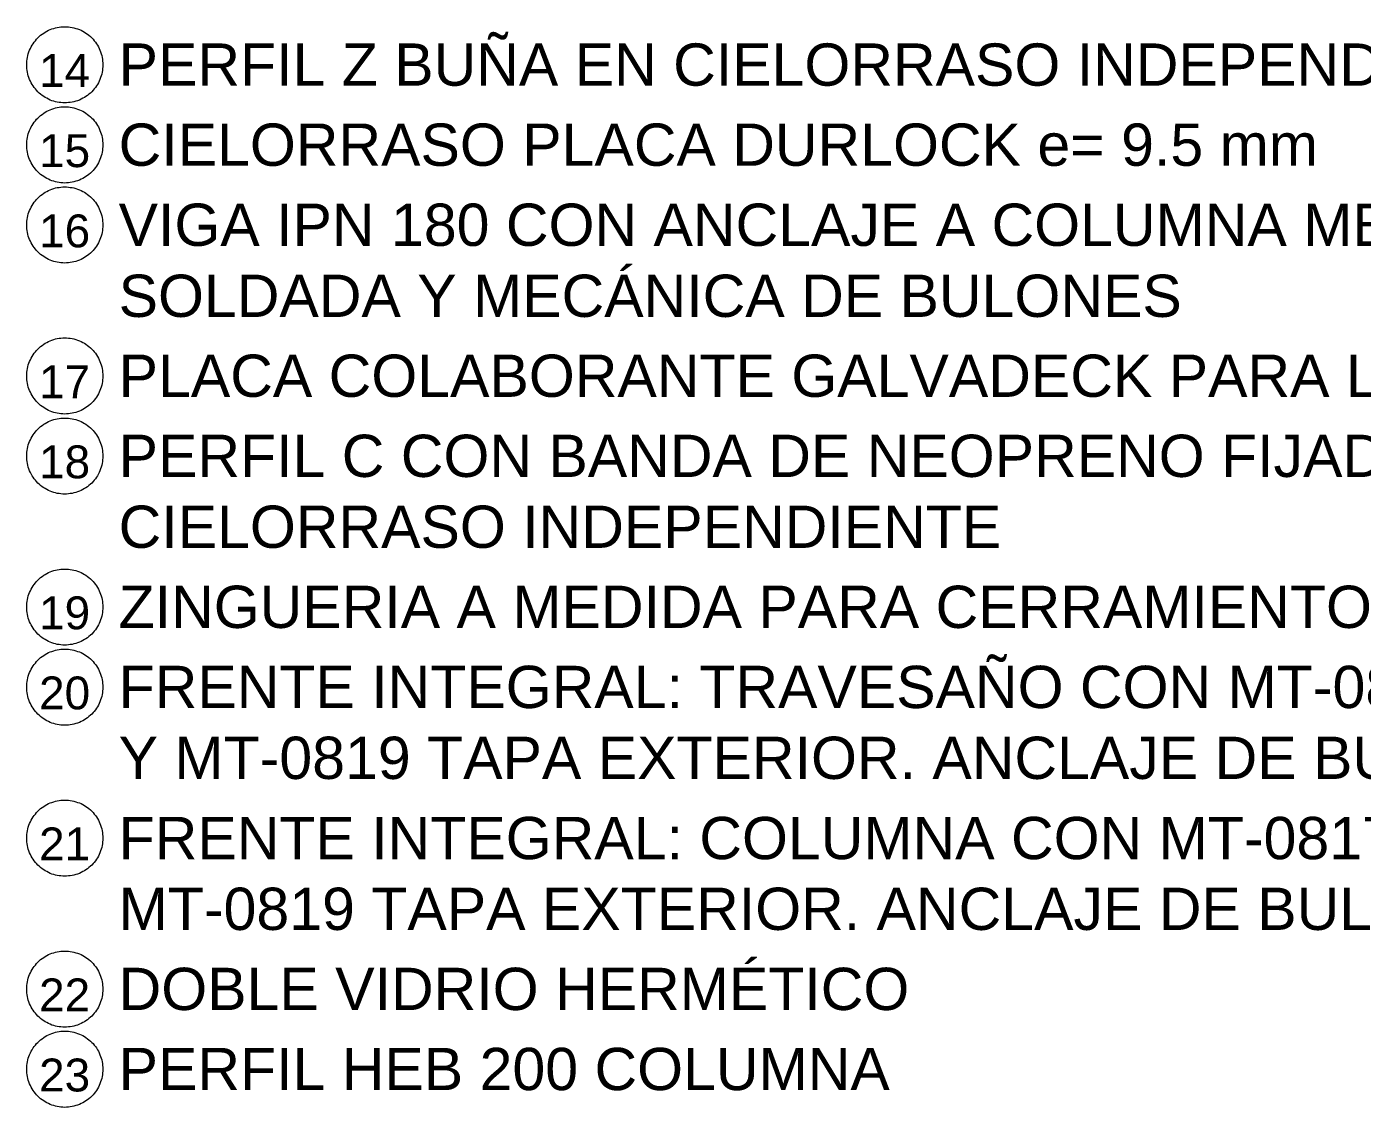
# Model space of a CAD drawing. Header units: millimetres. Extents: x 0 to 5940, y 0 to 8400.
# Drawn here: x 4010 to 5027, y 2427 to 3250 of the extents above; entities that cross this region are included whole.
import ezdxf

# ---------------------------------------------------------------- set-up
doc = ezdxf.new("R2010")
doc.units = ezdxf.units.MM
doc.header["$LTSCALE"] = 20
doc.layers.add('1-CORTE-LINEAS', color=7, linetype='Continuous')
doc.layers.add('3-REFERENCIAS', color=7, linetype='Continuous')
doc.styles.add('ARIAL', font='arial.ttf')

msp = doc.modelspace()

# ---------------------------------------------------------------- linework, layer by layer
at = {"layer": '1-CORTE-LINEAS', "color": 7, "lineweight": 15}
for points in [[(4068, 3221), (4067.9, 3219.6), (4067.8, 3218.2), (4067.7, 3216.8), (4067.4, 3215.4), (4067.1, 3214), (4066.7, 3212.6), (4066.3, 3211.3), (4065.8, 3209.9), (4065.2, 3208.6), (4064.6, 3207.4), (4063.9, 3206.1), (4063.1, 3204.9), (4062.3, 3203.8), (4061.4, 3202.6), (4060.5, 3201.6), (4059.5, 3200.5), (4058.5, 3199.5), (4057.4, 3198.6), (4056.3, 3197.7), (4055.1, 3196.9), (4053.9, 3196.2), (4052.7, 3195.5), (4051.4, 3194.8), (4050.1, 3194.2), (4048.7, 3193.7), (4047.4, 3193.3), (4046, 3192.9), (4044.6, 3192.6), (4043.2, 3192.4), (4041.8, 3192.2), (4040.4, 3192.1), (4039, 3192), (4037.6, 3192.1), (4036.1, 3192.2), (4034.7, 3192.4), (4033.3, 3192.6), (4031.9, 3192.9), (4030.6, 3193.3), (4029.2, 3193.7), (4027.9, 3194.2), (4026.6, 3194.8), (4025.3, 3195.5), (4024.1, 3196.2), (4022.9, 3196.9), (4021.7, 3197.7), (4020.6, 3198.6), (4019.5, 3199.5), (4018.5, 3200.5), (4017.5, 3201.6), (4016.6, 3202.6), (4015.7, 3203.8), (4014.9, 3204.9), (4014.1, 3206.1), (4013.4, 3207.4), (4012.8, 3208.6), (4012.2, 3209.9), (4011.7, 3211.3), (4011.2, 3212.6), (4010.9, 3214), (4010.5, 3215.4), (4010.3, 3216.8), (4010.1, 3218.2), (4010, 3219.6), (4010, 3221), (4010, 3222.5), (4010.1, 3223.9), (4010.3, 3225.3), (4010.5, 3226.7), (4010.9, 3228.1), (4011.2, 3229.5), (4011.7, 3230.8), (4012.2, 3232.1), (4012.8, 3233.4), (4013.4, 3234.7), (4014.1, 3235.9), (4014.9, 3237.1), (4015.7, 3238.3), (4016.6, 3239.4), (4017.5, 3240.5), (4018.5, 3241.5), (4019.5, 3242.5), (4020.6, 3243.5), (4021.7, 3244.3), (4022.9, 3245.1), (4024.1, 3245.9), (4025.3, 3246.6), (4026.6, 3247.3), (4027.9, 3247.8), (4029.2, 3248.3), (4030.6, 3248.8), (4031.9, 3249.2), (4033.3, 3249.5), (4034.7, 3249.7), (4036.1, 3249.9), (4037.6, 3250), (4039, 3250), (4040.4, 3250), (4041.8, 3249.9), (4043.2, 3249.7), (4044.6, 3249.5), (4046, 3249.2), (4047.4, 3248.8), (4048.7, 3248.3), (4050.1, 3247.8), (4051.4, 3247.3), (4052.7, 3246.6), (4053.9, 3245.9), (4055.1, 3245.1), (4056.3, 3244.3), (4057.4, 3243.5), (4058.5, 3242.5), (4059.5, 3241.5), (4060.5, 3240.5), (4061.4, 3239.4), (4062.3, 3238.3), (4063.1, 3237.1), (4063.9, 3235.9), (4064.6, 3234.7), (4065.2, 3233.4), (4065.8, 3232.1), (4066.3, 3230.8), (4066.7, 3229.5), (4067.1, 3228.1), (4067.4, 3226.7), (4067.7, 3225.3), (4067.8, 3223.9), (4067.9, 3222.5), (4068, 3221)], [(4068, 3160), (4067.9, 3158.6), (4067.8, 3157.2), (4067.7, 3155.8), (4067.4, 3154.4), (4067.1, 3153), (4066.7, 3151.6), (4066.3, 3150.3), (4065.8, 3148.9), (4065.2, 3147.6), (4064.6, 3146.4), (4063.9, 3145.1), (4063.1, 3143.9), (4062.3, 3142.8), (4061.4, 3141.6), (4060.5, 3140.6), (4059.5, 3139.5), (4058.5, 3138.5), (4057.4, 3137.6), (4056.3, 3136.7), (4055.1, 3135.9), (4053.9, 3135.2), (4052.7, 3134.5), (4051.4, 3133.8), (4050.1, 3133.2), (4048.7, 3132.7), (4047.4, 3132.3), (4046, 3131.9), (4044.6, 3131.6), (4043.2, 3131.4), (4041.8, 3131.2), (4040.4, 3131.1), (4039, 3131), (4037.6, 3131.1), (4036.1, 3131.2), (4034.7, 3131.4), (4033.3, 3131.6), (4031.9, 3131.9), (4030.6, 3132.3), (4029.2, 3132.7), (4027.9, 3133.2), (4026.6, 3133.8), (4025.3, 3134.5), (4024.1, 3135.2), (4022.9, 3135.9), (4021.7, 3136.7), (4020.6, 3137.6), (4019.5, 3138.5), (4018.5, 3139.5), (4017.5, 3140.6), (4016.6, 3141.6), (4015.7, 3142.8), (4014.9, 3143.9), (4014.1, 3145.1), (4013.4, 3146.4), (4012.8, 3147.6), (4012.2, 3148.9), (4011.7, 3150.3), (4011.2, 3151.6), (4010.9, 3153), (4010.5, 3154.4), (4010.3, 3155.8), (4010.1, 3157.2), (4010, 3158.6), (4010, 3160), (4010, 3161.5), (4010.1, 3162.9), (4010.3, 3164.3), (4010.5, 3165.7), (4010.9, 3167.1), (4011.2, 3168.5), (4011.7, 3169.8), (4012.2, 3171.1), (4012.8, 3172.4), (4013.4, 3173.7), (4014.1, 3174.9), (4014.9, 3176.1), (4015.7, 3177.3), (4016.6, 3178.4), (4017.5, 3179.5), (4018.5, 3180.5), (4019.5, 3181.5), (4020.6, 3182.5), (4021.7, 3183.3), (4022.9, 3184.1), (4024.1, 3184.9), (4025.3, 3185.6), (4026.6, 3186.3), (4027.9, 3186.8), (4029.2, 3187.3), (4030.6, 3187.8), (4031.9, 3188.2), (4033.3, 3188.5), (4034.7, 3188.7), (4036.1, 3188.9), (4037.6, 3189), (4039, 3189), (4040.4, 3189), (4041.8, 3188.9), (4043.2, 3188.7), (4044.6, 3188.5), (4046, 3188.2), (4047.4, 3187.8), (4048.7, 3187.3), (4050.1, 3186.8), (4051.4, 3186.3), (4052.7, 3185.6), (4053.9, 3184.9), (4055.1, 3184.1), (4056.3, 3183.3), (4057.4, 3182.5), (4058.5, 3181.5), (4059.5, 3180.5), (4060.5, 3179.5), (4061.4, 3178.4), (4062.3, 3177.3), (4063.1, 3176.1), (4063.9, 3174.9), (4064.6, 3173.7), (4065.2, 3172.4), (4065.8, 3171.1), (4066.3, 3169.8), (4066.7, 3168.5), (4067.1, 3167.1), (4067.4, 3165.7), (4067.7, 3164.3), (4067.8, 3162.9), (4067.9, 3161.5), (4068, 3160)], [(4068, 3099), (4067.9, 3097.6), (4067.8, 3096.2), (4067.7, 3094.8), (4067.4, 3093.4), (4067.1, 3092), (4066.7, 3090.6), (4066.3, 3089.3), (4065.8, 3087.9), (4065.2, 3086.6), (4064.6, 3085.4), (4063.9, 3084.1), (4063.1, 3082.9), (4062.3, 3081.8), (4061.4, 3080.6), (4060.5, 3079.6), (4059.5, 3078.5), (4058.5, 3077.5), (4057.4, 3076.6), (4056.3, 3075.7), (4055.1, 3074.9), (4053.9, 3074.2), (4052.7, 3073.5), (4051.4, 3072.8), (4050.1, 3072.2), (4048.7, 3071.7), (4047.4, 3071.3), (4046, 3070.9), (4044.6, 3070.6), (4043.2, 3070.4), (4041.8, 3070.2), (4040.4, 3070.1), (4039, 3070), (4037.6, 3070.1), (4036.1, 3070.2), (4034.7, 3070.4), (4033.3, 3070.6), (4031.9, 3070.9), (4030.6, 3071.3), (4029.2, 3071.7), (4027.9, 3072.2), (4026.6, 3072.8), (4025.3, 3073.5), (4024.1, 3074.2), (4022.9, 3074.9), (4021.7, 3075.7), (4020.6, 3076.6), (4019.5, 3077.5), (4018.5, 3078.5), (4017.5, 3079.6), (4016.6, 3080.6), (4015.7, 3081.8), (4014.9, 3082.9), (4014.1, 3084.1), (4013.4, 3085.4), (4012.8, 3086.6), (4012.2, 3087.9), (4011.7, 3089.3), (4011.2, 3090.6), (4010.9, 3092), (4010.5, 3093.4), (4010.3, 3094.8), (4010.1, 3096.2), (4010, 3097.6), (4010, 3099), (4010, 3100.5), (4010.1, 3101.9), (4010.3, 3103.3), (4010.5, 3104.7), (4010.9, 3106.1), (4011.2, 3107.5), (4011.7, 3108.8), (4012.2, 3110.1), (4012.8, 3111.4), (4013.4, 3112.7), (4014.1, 3113.9), (4014.9, 3115.1), (4015.7, 3116.3), (4016.6, 3117.4), (4017.5, 3118.5), (4018.5, 3119.5), (4019.5, 3120.5), (4020.6, 3121.5), (4021.7, 3122.3), (4022.9, 3123.2), (4024.1, 3123.9), (4025.3, 3124.6), (4026.6, 3125.3), (4027.9, 3125.8), (4029.2, 3126.3), (4030.6, 3126.8), (4031.9, 3127.2), (4033.3, 3127.5), (4034.7, 3127.7), (4036.1, 3127.9), (4037.6, 3128), (4039, 3128), (4040.4, 3128), (4041.8, 3127.9), (4043.2, 3127.7), (4044.6, 3127.5), (4046, 3127.2), (4047.4, 3126.8), (4048.7, 3126.3), (4050.1, 3125.8), (4051.4, 3125.3), (4052.7, 3124.6), (4053.9, 3123.9), (4055.1, 3123.2), (4056.3, 3122.3), (4057.4, 3121.5), (4058.5, 3120.5), (4059.5, 3119.5), (4060.5, 3118.5), (4061.4, 3117.4), (4062.3, 3116.3), (4063.1, 3115.1), (4063.9, 3113.9), (4064.6, 3112.7), (4065.2, 3111.4), (4065.8, 3110.1), (4066.3, 3108.8), (4066.7, 3107.5), (4067.1, 3106.1), (4067.4, 3104.7), (4067.7, 3103.3), (4067.8, 3101.9), (4067.9, 3100.5), (4068, 3099)], [(4068, 2984), (4067.9, 2982.6), (4067.8, 2981.2), (4067.7, 2979.8), (4067.4, 2978.4), (4067.1, 2977), (4066.7, 2975.6), (4066.3, 2974.3), (4065.8, 2972.9), (4065.2, 2971.6), (4064.6, 2970.4), (4063.9, 2969.1), (4063.1, 2967.9), (4062.3, 2966.8), (4061.4, 2965.6), (4060.5, 2964.6), (4059.5, 2963.5), (4058.5, 2962.5), (4057.4, 2961.6), (4056.3, 2960.7), (4055.1, 2959.9), (4053.9, 2959.2), (4052.7, 2958.5), (4051.4, 2957.8), (4050.1, 2957.2), (4048.7, 2956.7), (4047.4, 2956.3), (4046, 2955.9), (4044.6, 2955.6), (4043.2, 2955.4), (4041.8, 2955.2), (4040.4, 2955.1), (4039, 2955), (4037.6, 2955.1), (4036.1, 2955.2), (4034.7, 2955.4), (4033.3, 2955.6), (4031.9, 2955.9), (4030.6, 2956.3), (4029.2, 2956.7), (4027.9, 2957.2), (4026.6, 2957.8), (4025.3, 2958.5), (4024.1, 2959.2), (4022.9, 2959.9), (4021.7, 2960.7), (4020.6, 2961.6), (4019.5, 2962.5), (4018.5, 2963.5), (4017.5, 2964.6), (4016.6, 2965.6), (4015.7, 2966.8), (4014.9, 2967.9), (4014.1, 2969.1), (4013.4, 2970.4), (4012.8, 2971.6), (4012.2, 2972.9), (4011.7, 2974.3), (4011.2, 2975.6), (4010.9, 2977), (4010.5, 2978.4), (4010.3, 2979.8), (4010.1, 2981.2), (4010, 2982.6), (4010, 2984), (4010, 2985.5), (4010.1, 2986.9), (4010.3, 2988.3), (4010.5, 2989.7), (4010.9, 2991.1), (4011.2, 2992.5), (4011.7, 2993.8), (4012.2, 2995.1), (4012.8, 2996.4), (4013.4, 2997.7), (4014.1, 2998.9), (4014.9, 3000.2), (4015.7, 3001.3), (4016.6, 3002.4), (4017.5, 3003.5), (4018.5, 3004.5), (4019.5, 3005.5), (4020.6, 3006.5), (4021.7, 3007.3), (4022.9, 3008.2), (4024.1, 3008.9), (4025.3, 3009.6), (4026.6, 3010.3), (4027.9, 3010.8), (4029.2, 3011.3), (4030.6, 3011.8), (4031.9, 3012.2), (4033.3, 3012.5), (4034.7, 3012.7), (4036.1, 3012.9), (4037.6, 3013), (4039, 3013), (4040.4, 3013), (4041.8, 3012.9), (4043.2, 3012.7), (4044.6, 3012.5), (4046, 3012.2), (4047.4, 3011.8), (4048.7, 3011.3), (4050.1, 3010.8), (4051.4, 3010.3), (4052.7, 3009.6), (4053.9, 3008.9), (4055.1, 3008.2), (4056.3, 3007.3), (4057.4, 3006.5), (4058.5, 3005.5), (4059.5, 3004.5), (4060.5, 3003.5), (4061.4, 3002.4), (4062.3, 3001.3), (4063.1, 3000.2), (4063.9, 2998.9), (4064.6, 2997.7), (4065.2, 2996.4), (4065.8, 2995.1), (4066.3, 2993.8), (4066.7, 2992.5), (4067.1, 2991.1), (4067.4, 2989.7), (4067.7, 2988.3), (4067.8, 2986.9), (4067.9, 2985.5), (4068, 2984)], [(4068, 2923), (4067.9, 2921.6), (4067.8, 2920.2), (4067.7, 2918.8), (4067.4, 2917.4), (4067.1, 2916), (4066.7, 2914.6), (4066.3, 2913.3), (4065.8, 2911.9), (4065.2, 2910.6), (4064.6, 2909.4), (4063.9, 2908.1), (4063.1, 2906.9), (4062.3, 2905.8), (4061.4, 2904.6), (4060.5, 2903.6), (4059.5, 2902.5), (4058.5, 2901.6), (4057.4, 2900.6), (4056.3, 2899.7), (4055.1, 2898.9), (4053.9, 2898.2), (4052.7, 2897.5), (4051.4, 2896.8), (4050.1, 2896.2), (4048.7, 2895.7), (4047.4, 2895.3), (4046, 2894.9), (4044.6, 2894.6), (4043.2, 2894.4), (4041.8, 2894.2), (4040.4, 2894.1), (4039, 2894), (4037.6, 2894.1), (4036.1, 2894.2), (4034.7, 2894.4), (4033.3, 2894.6), (4031.9, 2894.9), (4030.6, 2895.3), (4029.2, 2895.7), (4027.9, 2896.2), (4026.6, 2896.8), (4025.3, 2897.5), (4024.1, 2898.2), (4022.9, 2898.9), (4021.7, 2899.7), (4020.6, 2900.6), (4019.5, 2901.6), (4018.5, 2902.5), (4017.5, 2903.6), (4016.6, 2904.6), (4015.7, 2905.8), (4014.9, 2906.9), (4014.1, 2908.1), (4013.4, 2909.4), (4012.8, 2910.6), (4012.2, 2911.9), (4011.7, 2913.3), (4011.2, 2914.6), (4010.9, 2916), (4010.5, 2917.4), (4010.3, 2918.8), (4010.1, 2920.2), (4010, 2921.6), (4010, 2923), (4010, 2924.5), (4010.1, 2925.9), (4010.3, 2927.3), (4010.5, 2928.7), (4010.9, 2930.1), (4011.2, 2931.5), (4011.7, 2932.8), (4012.2, 2934.1), (4012.8, 2935.4), (4013.4, 2936.7), (4014.1, 2937.9), (4014.9, 2939.2), (4015.7, 2940.3), (4016.6, 2941.4), (4017.5, 2942.5), (4018.5, 2943.5), (4019.5, 2944.5), (4020.6, 2945.5), (4021.7, 2946.3), (4022.9, 2947.2), (4024.1, 2947.9), (4025.3, 2948.6), (4026.6, 2949.3), (4027.9, 2949.8), (4029.2, 2950.3), (4030.6, 2950.8), (4031.9, 2951.2), (4033.3, 2951.5), (4034.7, 2951.7), (4036.1, 2951.9), (4037.6, 2952), (4039, 2952), (4040.4, 2952), (4041.8, 2951.9), (4043.2, 2951.7), (4044.6, 2951.5), (4046, 2951.2), (4047.4, 2950.8), (4048.7, 2950.3), (4050.1, 2949.8), (4051.4, 2949.3), (4052.7, 2948.6), (4053.9, 2947.9), (4055.1, 2947.2), (4056.3, 2946.3), (4057.4, 2945.5), (4058.5, 2944.5), (4059.5, 2943.5), (4060.5, 2942.5), (4061.4, 2941.4), (4062.3, 2940.3), (4063.1, 2939.2), (4063.9, 2937.9), (4064.6, 2936.7), (4065.2, 2935.4), (4065.8, 2934.1), (4066.3, 2932.8), (4066.7, 2931.5), (4067.1, 2930.1), (4067.4, 2928.7), (4067.7, 2927.3), (4067.8, 2925.9), (4067.9, 2924.5), (4068, 2923)], [(4068, 2808), (4067.9, 2806.6), (4067.8, 2805.2), (4067.7, 2803.8), (4067.4, 2802.4), (4067.1, 2801), (4066.7, 2799.6), (4066.3, 2798.3), (4065.8, 2796.9), (4065.2, 2795.6), (4064.6, 2794.4), (4063.9, 2793.1), (4063.1, 2791.9), (4062.3, 2790.8), (4061.4, 2789.6), (4060.5, 2788.6), (4059.5, 2787.5), (4058.5, 2786.6), (4057.4, 2785.6), (4056.3, 2784.7), (4055.1, 2783.9), (4053.9, 2783.2), (4052.7, 2782.5), (4051.4, 2781.8), (4050.1, 2781.2), (4048.7, 2780.7), (4047.4, 2780.3), (4046, 2779.9), (4044.6, 2779.6), (4043.2, 2779.4), (4041.8, 2779.2), (4040.4, 2779.1), (4039, 2779), (4037.6, 2779.1), (4036.1, 2779.2), (4034.7, 2779.4), (4033.3, 2779.6), (4031.9, 2779.9), (4030.6, 2780.3), (4029.2, 2780.7), (4027.9, 2781.2), (4026.6, 2781.8), (4025.3, 2782.5), (4024.1, 2783.2), (4022.9, 2783.9), (4021.7, 2784.7), (4020.6, 2785.6), (4019.5, 2786.6), (4018.5, 2787.5), (4017.5, 2788.6), (4016.6, 2789.6), (4015.7, 2790.8), (4014.9, 2791.9), (4014.1, 2793.1), (4013.4, 2794.4), (4012.8, 2795.6), (4012.2, 2796.9), (4011.7, 2798.3), (4011.2, 2799.6), (4010.9, 2801), (4010.5, 2802.4), (4010.3, 2803.8), (4010.1, 2805.2), (4010, 2806.6), (4010, 2808), (4010, 2809.5), (4010.1, 2810.9), (4010.3, 2812.3), (4010.5, 2813.7), (4010.9, 2815.1), (4011.2, 2816.5), (4011.7, 2817.8), (4012.2, 2819.1), (4012.8, 2820.4), (4013.4, 2821.7), (4014.1, 2822.9), (4014.9, 2824.2), (4015.7, 2825.3), (4016.6, 2826.4), (4017.5, 2827.5), (4018.5, 2828.5), (4019.5, 2829.5), (4020.6, 2830.5), (4021.7, 2831.3), (4022.9, 2832.2), (4024.1, 2832.9), (4025.3, 2833.6), (4026.6, 2834.3), (4027.9, 2834.8), (4029.2, 2835.3), (4030.6, 2835.8), (4031.9, 2836.2), (4033.3, 2836.5), (4034.7, 2836.7), (4036.1, 2836.9), (4037.6, 2837), (4039, 2837), (4040.4, 2837), (4041.8, 2836.9), (4043.2, 2836.7), (4044.6, 2836.5), (4046, 2836.2), (4047.4, 2835.8), (4048.7, 2835.3), (4050.1, 2834.8), (4051.4, 2834.3), (4052.7, 2833.6), (4053.9, 2832.9), (4055.1, 2832.2), (4056.3, 2831.3), (4057.4, 2830.5), (4058.5, 2829.5), (4059.5, 2828.5), (4060.5, 2827.5), (4061.4, 2826.4), (4062.3, 2825.3), (4063.1, 2824.2), (4063.9, 2822.9), (4064.6, 2821.7), (4065.2, 2820.4), (4065.8, 2819.1), (4066.3, 2817.8), (4066.7, 2816.5), (4067.1, 2815.1), (4067.4, 2813.7), (4067.7, 2812.3), (4067.8, 2810.9), (4067.9, 2809.5), (4068, 2808)], [(4068, 2747), (4067.9, 2745.6), (4067.8, 2744.2), (4067.7, 2742.8), (4067.4, 2741.4), (4067.1, 2740), (4066.7, 2738.6), (4066.3, 2737.3), (4065.8, 2735.9), (4065.2, 2734.6), (4064.6, 2733.4), (4063.9, 2732.1), (4063.1, 2730.9), (4062.3, 2729.8), (4061.4, 2728.6), (4060.5, 2727.6), (4059.5, 2726.5), (4058.5, 2725.6), (4057.4, 2724.6), (4056.3, 2723.7), (4055.1, 2722.9), (4053.9, 2722.2), (4052.7, 2721.5), (4051.4, 2720.8), (4050.1, 2720.2), (4048.7, 2719.7), (4047.4, 2719.3), (4046, 2718.9), (4044.6, 2718.6), (4043.2, 2718.4), (4041.8, 2718.2), (4040.4, 2718.1), (4039, 2718), (4037.6, 2718.1), (4036.1, 2718.2), (4034.7, 2718.4), (4033.3, 2718.6), (4031.9, 2718.9), (4030.6, 2719.3), (4029.2, 2719.7), (4027.9, 2720.2), (4026.6, 2720.8), (4025.3, 2721.5), (4024.1, 2722.2), (4022.9, 2722.9), (4021.7, 2723.7), (4020.6, 2724.6), (4019.5, 2725.6), (4018.5, 2726.5), (4017.5, 2727.6), (4016.6, 2728.6), (4015.7, 2729.8), (4014.9, 2730.9), (4014.1, 2732.1), (4013.4, 2733.4), (4012.8, 2734.6), (4012.2, 2735.9), (4011.7, 2737.3), (4011.2, 2738.6), (4010.9, 2740), (4010.5, 2741.4), (4010.3, 2742.8), (4010.1, 2744.2), (4010, 2745.6), (4010, 2747), (4010, 2748.5), (4010.1, 2749.9), (4010.3, 2751.3), (4010.5, 2752.7), (4010.9, 2754.1), (4011.2, 2755.5), (4011.7, 2756.8), (4012.2, 2758.1), (4012.8, 2759.4), (4013.4, 2760.7), (4014.1, 2761.9), (4014.9, 2763.2), (4015.7, 2764.3), (4016.6, 2765.4), (4017.5, 2766.5), (4018.5, 2767.5), (4019.5, 2768.5), (4020.6, 2769.5), (4021.7, 2770.3), (4022.9, 2771.2), (4024.1, 2771.9), (4025.3, 2772.6), (4026.6, 2773.3), (4027.9, 2773.8), (4029.2, 2774.3), (4030.6, 2774.8), (4031.9, 2775.2), (4033.3, 2775.5), (4034.7, 2775.7), (4036.1, 2775.9), (4037.6, 2776), (4039, 2776), (4040.4, 2776), (4041.8, 2775.9), (4043.2, 2775.7), (4044.6, 2775.5), (4046, 2775.2), (4047.4, 2774.8), (4048.7, 2774.3), (4050.1, 2773.8), (4051.4, 2773.3), (4052.7, 2772.6), (4053.9, 2771.9), (4055.1, 2771.2), (4056.3, 2770.3), (4057.4, 2769.5), (4058.5, 2768.5), (4059.5, 2767.5), (4060.5, 2766.5), (4061.4, 2765.4), (4062.3, 2764.3), (4063.1, 2763.2), (4063.9, 2761.9), (4064.6, 2760.7), (4065.2, 2759.4), (4065.8, 2758.1), (4066.3, 2756.8), (4066.7, 2755.5), (4067.1, 2754.1), (4067.4, 2752.7), (4067.7, 2751.3), (4067.8, 2749.9), (4067.9, 2748.5), (4068, 2747)], [(4068, 2632), (4067.9, 2630.6), (4067.8, 2629.2), (4067.7, 2627.8), (4067.4, 2626.4), (4067.1, 2625), (4066.7, 2623.6), (4066.3, 2622.3), (4065.8, 2620.9), (4065.2, 2619.6), (4064.6, 2618.4), (4063.9, 2617.1), (4063.1, 2615.9), (4062.3, 2614.8), (4061.4, 2613.6), (4060.5, 2612.6), (4059.5, 2611.5), (4058.5, 2610.6), (4057.4, 2609.6), (4056.3, 2608.7), (4055.1, 2607.9), (4053.9, 2607.2), (4052.7, 2606.5), (4051.4, 2605.8), (4050.1, 2605.2), (4048.7, 2604.7), (4047.4, 2604.3), (4046, 2603.9), (4044.6, 2603.6), (4043.2, 2603.4), (4041.8, 2603.2), (4040.4, 2603.1), (4039, 2603), (4037.6, 2603.1), (4036.1, 2603.2), (4034.7, 2603.4), (4033.3, 2603.6), (4031.9, 2603.9), (4030.6, 2604.3), (4029.2, 2604.7), (4027.9, 2605.2), (4026.6, 2605.8), (4025.3, 2606.5), (4024.1, 2607.2), (4022.9, 2607.9), (4021.7, 2608.7), (4020.6, 2609.6), (4019.5, 2610.6), (4018.5, 2611.5), (4017.5, 2612.6), (4016.6, 2613.6), (4015.7, 2614.8), (4014.9, 2615.9), (4014.1, 2617.1), (4013.4, 2618.4), (4012.8, 2619.6), (4012.2, 2620.9), (4011.7, 2622.3), (4011.2, 2623.6), (4010.9, 2625), (4010.5, 2626.4), (4010.3, 2627.8), (4010.1, 2629.2), (4010, 2630.6), (4010, 2632), (4010, 2633.5), (4010.1, 2634.9), (4010.3, 2636.3), (4010.5, 2637.7), (4010.9, 2639.1), (4011.2, 2640.5), (4011.7, 2641.8), (4012.2, 2643.1), (4012.8, 2644.4), (4013.4, 2645.7), (4014.1, 2646.9), (4014.9, 2648.2), (4015.7, 2649.3), (4016.6, 2650.4), (4017.5, 2651.5), (4018.5, 2652.5), (4019.5, 2653.5), (4020.6, 2654.5), (4021.7, 2655.3), (4022.9, 2656.2), (4024.1, 2656.9), (4025.3, 2657.6), (4026.6, 2658.3), (4027.9, 2658.8), (4029.2, 2659.3), (4030.6, 2659.8), (4031.9, 2660.2), (4033.3, 2660.5), (4034.7, 2660.7), (4036.1, 2660.9), (4037.6, 2661), (4039, 2661), (4040.4, 2661), (4041.8, 2660.9), (4043.2, 2660.7), (4044.6, 2660.5), (4046, 2660.2), (4047.4, 2659.8), (4048.7, 2659.3), (4050.1, 2658.8), (4051.4, 2658.3), (4052.7, 2657.6), (4053.9, 2656.9), (4055.1, 2656.2), (4056.3, 2655.3), (4057.4, 2654.5), (4058.5, 2653.5), (4059.5, 2652.5), (4060.5, 2651.5), (4061.4, 2650.4), (4062.3, 2649.3), (4063.1, 2648.2), (4063.9, 2646.9), (4064.6, 2645.7), (4065.2, 2644.4), (4065.8, 2643.1), (4066.3, 2641.8), (4066.7, 2640.5), (4067.1, 2639.1), (4067.4, 2637.7), (4067.7, 2636.3), (4067.8, 2634.9), (4067.9, 2633.5), (4068, 2632)], [(4068, 2517), (4067.9, 2515.6), (4067.8, 2514.2), (4067.7, 2512.8), (4067.4, 2511.4), (4067.1, 2510), (4066.7, 2508.6), (4066.3, 2507.3), (4065.8, 2505.9), (4065.2, 2504.6), (4064.6, 2503.4), (4063.9, 2502.1), (4063.1, 2500.9), (4062.3, 2499.8), (4061.4, 2498.6), (4060.5, 2497.6), (4059.5, 2496.5), (4058.5, 2495.6), (4057.4, 2494.6), (4056.3, 2493.7), (4055.1, 2492.9), (4053.9, 2492.2), (4052.7, 2491.5), (4051.4, 2490.8), (4050.1, 2490.3), (4048.7, 2489.7), (4047.4, 2489.3), (4046, 2488.9), (4044.6, 2488.6), (4043.2, 2488.4), (4041.8, 2488.2), (4040.4, 2488.1), (4039, 2488), (4037.6, 2488.1), (4036.1, 2488.2), (4034.7, 2488.4), (4033.3, 2488.6), (4031.9, 2488.9), (4030.6, 2489.3), (4029.2, 2489.7), (4027.9, 2490.3), (4026.6, 2490.8), (4025.3, 2491.5), (4024.1, 2492.2), (4022.9, 2492.9), (4021.7, 2493.7), (4020.6, 2494.6), (4019.5, 2495.6), (4018.5, 2496.5), (4017.5, 2497.6), (4016.6, 2498.6), (4015.7, 2499.8), (4014.9, 2500.9), (4014.1, 2502.1), (4013.4, 2503.4), (4012.8, 2504.6), (4012.2, 2505.9), (4011.7, 2507.3), (4011.2, 2508.6), (4010.9, 2510), (4010.5, 2511.4), (4010.3, 2512.8), (4010.1, 2514.2), (4010, 2515.6), (4010, 2517), (4010, 2518.5), (4010.1, 2519.9), (4010.3, 2521.3), (4010.5, 2522.7), (4010.9, 2524.1), (4011.2, 2525.5), (4011.7, 2526.8), (4012.2, 2528.1), (4012.8, 2529.4), (4013.4, 2530.7), (4014.1, 2531.9), (4014.9, 2533.2), (4015.7, 2534.3), (4016.6, 2535.4), (4017.5, 2536.5), (4018.5, 2537.5), (4019.5, 2538.5), (4020.6, 2539.5), (4021.7, 2540.3), (4022.9, 2541.2), (4024.1, 2541.9), (4025.3, 2542.6), (4026.6, 2543.3), (4027.9, 2543.8), (4029.2, 2544.3), (4030.6, 2544.8), (4031.9, 2545.2), (4033.3, 2545.5), (4034.7, 2545.7), (4036.1, 2545.9), (4037.6, 2546), (4039, 2546), (4040.4, 2546), (4041.8, 2545.9), (4043.2, 2545.7), (4044.6, 2545.5), (4046, 2545.2), (4047.4, 2544.8), (4048.7, 2544.3), (4050.1, 2543.8), (4051.4, 2543.3), (4052.7, 2542.6), (4053.9, 2541.9), (4055.1, 2541.2), (4056.3, 2540.3), (4057.4, 2539.5), (4058.5, 2538.5), (4059.5, 2537.5), (4060.5, 2536.5), (4061.4, 2535.4), (4062.3, 2534.3), (4063.1, 2533.2), (4063.9, 2531.9), (4064.6, 2530.7), (4065.2, 2529.4), (4065.8, 2528.1), (4066.3, 2526.8), (4066.7, 2525.5), (4067.1, 2524.1), (4067.4, 2522.7), (4067.7, 2521.3), (4067.8, 2519.9), (4067.9, 2518.5), (4068, 2517)], [(4068, 2456), (4067.9, 2454.6), (4067.8, 2453.2), (4067.7, 2451.8), (4067.4, 2450.4), (4067.1, 2449), (4066.7, 2447.6), (4066.3, 2446.3), (4065.8, 2444.9), (4065.2, 2443.6), (4064.6, 2442.4), (4063.9, 2441.1), (4063.1, 2439.9), (4062.3, 2438.8), (4061.4, 2437.6), (4060.5, 2436.6), (4059.5, 2435.5), (4058.5, 2434.6), (4057.4, 2433.6), (4056.3, 2432.8), (4055.1, 2431.9), (4053.9, 2431.2), (4052.7, 2430.5), (4051.4, 2429.8), (4050.1, 2429.2), (4048.7, 2428.7), (4047.4, 2428.3), (4046, 2427.9), (4044.6, 2427.6), (4043.2, 2427.4), (4041.8, 2427.2), (4040.4, 2427.1), (4039, 2427), (4037.6, 2427.1), (4036.1, 2427.2), (4034.7, 2427.4), (4033.3, 2427.6), (4031.9, 2427.9), (4030.6, 2428.3), (4029.2, 2428.7), (4027.9, 2429.2), (4026.6, 2429.8), (4025.3, 2430.5), (4024.1, 2431.2), (4022.9, 2431.9), (4021.7, 2432.8), (4020.6, 2433.6), (4019.5, 2434.6), (4018.5, 2435.5), (4017.5, 2436.6), (4016.6, 2437.6), (4015.7, 2438.8), (4014.9, 2439.9), (4014.1, 2441.1), (4013.4, 2442.4), (4012.8, 2443.6), (4012.2, 2444.9), (4011.7, 2446.3), (4011.2, 2447.6), (4010.9, 2449), (4010.5, 2450.4), (4010.3, 2451.8), (4010.1, 2453.2), (4010, 2454.6), (4010, 2456), (4010, 2457.5), (4010.1, 2458.9), (4010.3, 2460.3), (4010.5, 2461.7), (4010.9, 2463.1), (4011.2, 2464.5), (4011.7, 2465.8), (4012.2, 2467.1), (4012.8, 2468.4), (4013.4, 2469.7), (4014.1, 2470.9), (4014.9, 2472.2), (4015.7, 2473.3), (4016.6, 2474.4), (4017.5, 2475.5), (4018.5, 2476.5), (4019.5, 2477.5), (4020.6, 2478.5), (4021.7, 2479.3), (4022.9, 2480.2), (4024.1, 2480.9), (4025.3, 2481.6), (4026.6, 2482.3), (4027.9, 2482.8), (4029.2, 2483.3), (4030.6, 2483.8), (4031.9, 2484.2), (4033.3, 2484.5), (4034.7, 2484.7), (4036.1, 2484.9), (4037.6, 2485), (4039, 2485), (4040.4, 2485), (4041.8, 2484.9), (4043.2, 2484.7), (4044.6, 2484.5), (4046, 2484.2), (4047.4, 2483.8), (4048.7, 2483.3), (4050.1, 2482.8), (4051.4, 2482.3), (4052.7, 2481.6), (4053.9, 2480.9), (4055.1, 2480.2), (4056.3, 2479.3), (4057.4, 2478.5), (4058.5, 2477.5), (4059.5, 2476.5), (4060.5, 2475.5), (4061.4, 2474.4), (4062.3, 2473.3), (4063.1, 2472.2), (4063.9, 2470.9), (4064.6, 2469.7), (4065.2, 2468.4), (4065.8, 2467.1), (4066.3, 2465.8), (4066.7, 2464.5), (4067.1, 2463.1), (4067.4, 2461.7), (4067.7, 2460.3), (4067.8, 2458.9), (4067.9, 2457.5), (4068, 2456)]]:
    msp.add_lwpolyline(points, dxfattribs=at)

# ---------------------------------------------------------------- texts
at = {"layer": '3-REFERENCIAS', "color": 7, "style": 'ARIAL'}
for s, height, p in [('PERFIL Z BUÑA EN CIELORRASO INDEPENDIENTE', 32.205, (4080, 3205.1)), ('14', 25.04, (4019.4, 3204.1)), ('CIELORRASO PLACA DURLOCK e= 9.5 mm', 32.205, (4080, 3144.1)), ('15', 25.04, (4019.4, 3143.1)), ('VIGA IPN 180 CON ANCLAJE A COLUMNA MEDIANTE UNIÓN', 32.205, (4080, 3083.1)), ('16', 25.04, (4019.4, 3082)), ('SOLDADA Y MECÁNICA DE BULONES', 32.205, (4080, 3029)), ('17', 25.04, (4019.4, 2967.1)), ('PLACA COLABORANTE GALVADECK PARA LOSA', 32.205, (4080, 2968.1)), ('18', 25.04, (4019.4, 2906.1)), ('PERFIL C CON BANDA DE NEOPRENO FIJADO A VIGA PARA', 32.205, (4080, 2907.1)), ('CIELORRASO INDEPENDIENTE', 32.205, (4080, 2853.1)), ('ZINGUERIA A MEDIDA PARA CERRAMIENTO Y BUÑA', 32.205, (4080, 2792.1)), ('19', 25.04, (4019.4, 2791.1)), ('FRENTE INTEGRAL: TRAVESAÑO CON MT-0817 TAPA INTERIOR', 32.205, (4080, 2731.1)), ('20', 25.04, (4019.4, 2730.1)), ('Y MT-0819 TAPA EXTERIOR. ANCLAJE DE BULÓN A PERFIL IPN', 32.205, (4080, 2677.1)), ('FRENTE INTEGRAL: COLUMNA CON MT-0817 TAPA INTERIOR Y', 32.205, (4080, 2616)), ('21', 25.04, (4019.4, 2615.1)), ('MT-0819 TAPA EXTERIOR. ANCLAJE DE BULÓN A PERFIL IPN', 32.205, (4080, 2562.1)), ('DOBLE VIDRIO HERMÉTICO', 32.205, (4080, 2501.1)), ('22', 25.04, (4019.4, 2500.1)), ('PERFIL HEB 200 COLUMNA', 32.205, (4080, 2440.1)), ('23', 25.04, (4019.4, 2439.1))]:
    msp.add_text(s, height=height, dxfattribs=at).set_placement(p)

doc.saveas('drawing.dxf')
